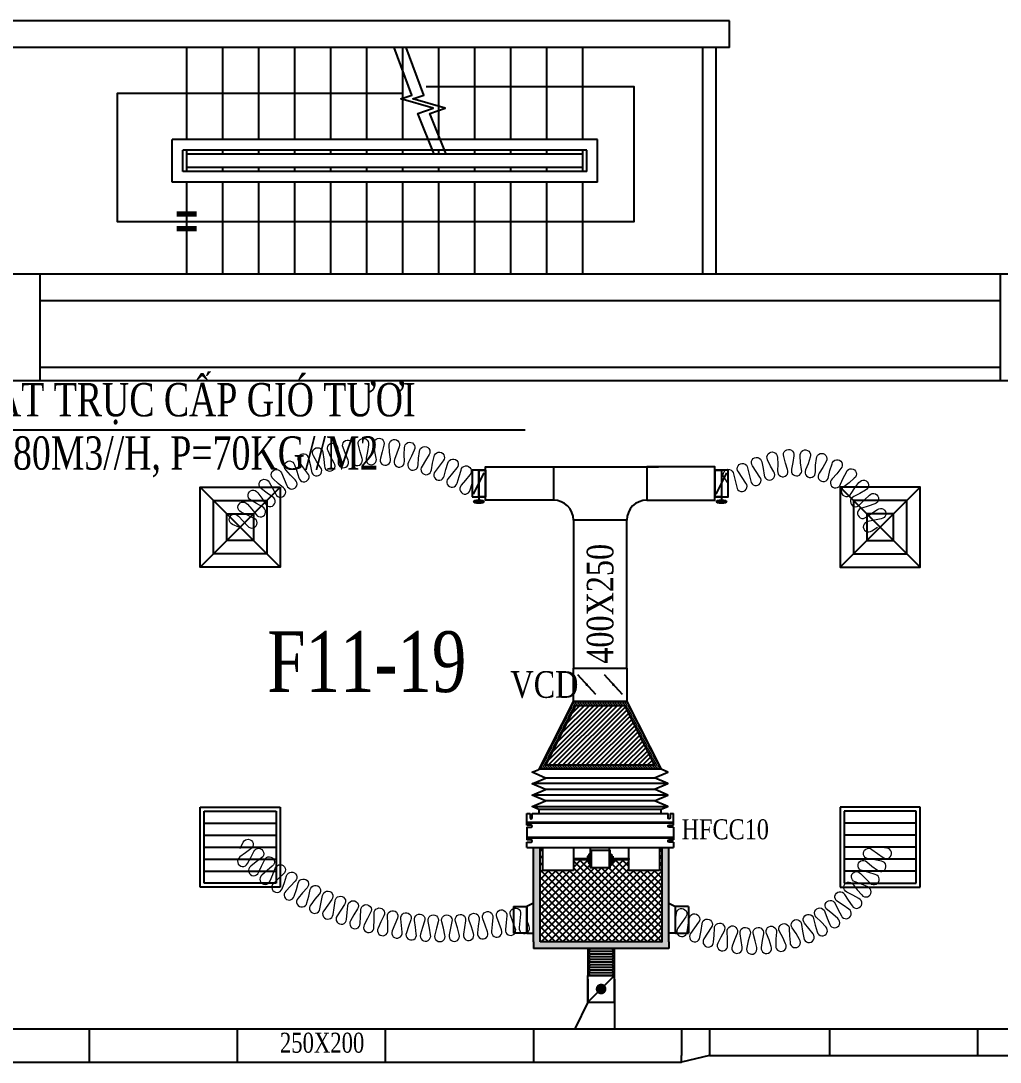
# Model space of a CAD drawing. Header units: metres. Extents: x 352651 to 1421851, y -87441 to -24441.
# Drawn here: x 1277939 to 1285283, y -40451 to -32636 of the extents above; entities that cross this region are included whole.
import ezdxf
from ezdxf.enums import TextEntityAlignment as Align

# ---------------------------------------------------------------- set-up
doc = ezdxf.new("R2010")
doc.units = ezdxf.units.M
doc.header["$LTSCALE"] = 300
doc.header["$MEASUREMENT"] = 0
for name, color, linetype in [('bat noi mem', 4, 'CONTINUOUS'), ('CUAGIO', 2, 'CONTINUOUS'), ('HATCH', 145, 'CONTINUOUS'), ('KT', 1, 'CONTINUOUS'), ('THAY', 9, 'CONTINUOUS'), ('thiet bi', 11, 'CONTINUOUS'), ('TUONG', 7, 'CONTINUOUS'), ('vach', 6, 'CONTINUOUS')]:
    doc.layers.add(name, color=color, linetype=linetype)
doc.layers.add('noi mem', color=5, linetype='BATTING', lineweight=0)
doc.styles.add('PHU', font='vntimeh.shx', dxfattribs={"width": 0.8})
doc.styles.add('ROMANS', font='romans.shx', dxfattribs={"width": 0.75, "bigfont": 'romancvn.shx'})
doc.styles.add('VNCC-RMD', font='vntimeh.shx', dxfattribs={"width": 0.75, "height": 300, "bigfont": 'vns.shx'})
doc.linetypes.add('BATTING', pattern='A,0.0001,-0.1,[134,ltypeshp.shx,S=0.1,R=0,X=-0.1,Y=0],-0.2,[134,ltypeshp.shx,S=0.1,R=180,X=0.1,Y=0],-0.1', length=0.4001)

# ---------------------------------------------------------------- blocks, each defined once
blk = doc.blocks.new('SAD')
at = {"layer": 'CUAGIO', "color": 8}
for p, q in [((-300, -300), (300, 300)), ((300, -300), (-300, 300))]:
    blk.add_line(p, q, dxfattribs=at)
at = {"layer": 'CUAGIO'}
blk.add_lwpolyline([(300, -300), (300, 300), (-300, 300), (-300, -300)], close=True, dxfattribs=at)
at = {"layer": 'CUAGIO', "color": 8}
for points in [[(200, -200), (200, 200), (-200, 200), (-200, -200)], [(100, -100), (100, 100), (-100, 100), (-100, -100)]]:
    blk.add_lwpolyline(points, close=True, dxfattribs=at)
blk = doc.blocks.new('SAG')
at = {"layer": 'CUAGIO'}
for p, q in [((-300, 300), (-300, -300)), ((300, 300), (-300, 300)), ((300, -300), (300, 300)), ((-300, -300), (300, -300))]:
    blk.add_line(p, q, dxfattribs=at)
at = {"layer": 'CUAGIO', "color": 8}
for p, q in [((-270, 270), (-270, -270)), ((270, 270), (-270, 270)), ((-180, -270), (-180, 270)), ((-90, -270), (-90, 270)), ((0, -270), (0, 270)), ((90, -270), (90, 270)), ((180, -270), (180, 270)), ((270, -270), (270, 270)), ((-270, -270), (270, -270))]:
    blk.add_line(p, q, dxfattribs=at)
blk = doc.blocks.new('cot1')
at = {"layer": 'vach'}
blk.add_lwpolyline([(-400, -400), (400, -400), (400, 400), (-400, 400)], close=True, dxfattribs=at)
blk = doc.blocks.new('1-van gio D200')
at = {"layer": 'CUAGIO'}
h = blk.add_hatch(dxfattribs=at)
h.set_pattern_fill('ANSI31', color=256, scale=100, style=0)
edge = h.paths.add_edge_path()
edge.add_ellipse((486127, -58494), major_axis=(-38.1, 0), ratio=0.310482, start_angle=0, end_angle=360, ccw=False)
for p, q in [((486167, -58437.3), (486087.1, -58277.5)), ((486127, -58257.4), (486127, -58494))]:
    blk.add_line(p, q, dxfattribs=at)
at = {"layer": 'CUAGIO', "const_width": 3}
for points in [[(486127, -58457.4), (486177, -58457.4), (486177, -58257.4), (486077, -58257.4), (486077, -58457.4), (486127, -58457.4)], [(486167, -58437.3), (486087.1, -58277.5)], [(486127, -58257.4), (486127, -58494)]]:
    blk.add_lwpolyline(points, dxfattribs=at)
at = {"layer": 'CUAGIO'}
blk.add_lwpolyline([(486177, -58457.4), (486077, -58457.4), (486077, -58257.4), (486177, -58257.4)], close=True, dxfattribs=at)
at = {"layer": 'CUAGIO', "const_width": 5.35}
blk.add_lwpolyline([(486130.7, -58357.4, -1), (486123.3, -58357.4, -1)], format="xyb", close=True, dxfattribs=at)
at = {"layer": 'CUAGIO', "extrusion": (0, 0, -1)}
blk.add_ellipse((486127, -58494), major_axis=(-38.1, 0), ratio=0.310482, start_param=-1.570796, end_param=4.712389, dxfattribs=at)
blk = doc.blocks.new('bac noi mem')
at = {"layer": 'bat noi mem'}
for p, q in [((493886.7, -64673), (493866.7, -64693)), ((494066.7, -64693), (493866.7, -64693)), ((493866.7, -64693), (493886.7, -64713)), ((494046.7, -64673), (493886.7, -64673)), ((494046.7, -64673), (494066.7, -64693)), ((494066.7, -64693), (494046.7, -64713)), ((493886.7, -64713), (493866.7, -64733)), ((494066.7, -64733), (493866.7, -64733)), ((493866.7, -64733), (493886.7, -64753)), ((493886.7, -64753), (493866.7, -64773)), ((494066.7, -64773), (493866.7, -64773)), ((493866.7, -64773), (493886.7, -64793)), ((494046.7, -64713), (493886.7, -64713)), ((494046.7, -64753), (493886.7, -64753)), ((494046.7, -64713), (494066.7, -64733)), ((494066.7, -64733), (494046.7, -64753)), ((494046.7, -64753), (494066.7, -64773)), ((494066.7, -64773), (494046.7, -64793)), ((493886.7, -64793), (493866.7, -64813)), ((494066.7, -64813), (493866.7, -64813)), ((493866.7, -64813), (493886.7, -64833)), ((493886.7, -64833), (493866.7, -64853)), ((494066.7, -64853), (493866.7, -64853)), ((493866.7, -64853), (493886.7, -64873)), ((494046.7, -64793), (493886.7, -64793)), ((494046.7, -64833), (493886.7, -64833)), ((494046.7, -64793), (494066.7, -64813)), ((494066.7, -64813), (494046.7, -64833)), ((494046.7, -64833), (494066.7, -64853)), ((494066.7, -64853), (494046.7, -64873)), ((494046.7, -64873), (493886.7, -64873))]:
    blk.add_line(p, q, dxfattribs=at)

msp = doc.modelspace()

# ---------------------------------------------------------------- hatches: boundary and pattern name
at = {"layer": 'CUAGIO'}
h = msp.add_hatch(dxfattribs=at)
h.set_pattern_fill('DOTS', color=256, scale=200, style=0)
h.set_pattern_definition([(0, (452153.986, -91592.147), (6.25, 12.5), [0, -12.5])])
h.paths.add_polyline_path([(1282483.2, -37743), (1282083.2, -37743), (1281826.2, -38253), (1282740.2, -38253)])
h.paths.add_polyline_path([(1282464.7, -37773), (1282691.5, -38223), (1281874.9, -38223), (1282101.6, -37773)], flags=16)
h = msp.add_hatch(dxfattribs=at)
h.set_pattern_fill('ANSI31', color=256, scale=200, style=0)
h.set_pattern_definition([(45, (445500.002, -63565.314), (-17.6776695, 17.6776695), [])])
h.paths.add_polyline_path([(1282691.5, -38223), (1281874.9, -38223), (1282101.6, -37773), (1282464.7, -37773)])
h = msp.add_hatch(dxfattribs=at)
h.set_pattern_fill('DOTS', color=2, scale=200, style=0)
h.set_pattern_definition([(0, (709178.143, 17994.019), (6.25, 12.5), [0, -12.5])])
h.paths.add_polyline_path([(1282747.2, -39548.5), (1281833.6, -39548.5), (1281833.6, -38838.5), (1281783.6, -38838.5), (1281783.6, -39548.5), (1281783.6, -39598.5), (1282797.2, -39598.5), (1282797.2, -39548.5), (1282797.2, -38838.5), (1282747.2, -38838.5)])
at = {"layer": 'CUAGIO', "ltscale": 1.5}
h = msp.add_hatch(dxfattribs=at)
h.set_pattern_fill('ANSI37', color=9, scale=300, style=0)
h.set_pattern_definition([(45, (820004.744, -488.843), (-26.5165043, 26.5165043), []), (135, (820004.744, -488.843), (-26.5165043, -26.5165043), [])])
h.paths.add_polyline_path([(1282747.2, -39548.5), (1282747.2, -38838.5), (1282728, -38838.5), (1282728, -39013.5), (1282497.8, -39013.5), (1282497.8, -38930.5), (1282378.2, -38930.5), (1282378.2, -38946.2), (1282367.6, -38946.2), (1282367.6, -38962), (1282357.7, -38962), (1282357.7, -38986.9, -1), (1282351.3, -38989), (1282215.1, -38989, -1), (1282208.6, -38986.9), (1282208.6, -38962), (1282198.7, -38962), (1282198.7, -38946.2), (1282188.2, -38946.2), (1282188.2, -38930.5), (1282082.9, -38930.5), (1282082.9, -39013.5), (1281852.7, -39013.5), (1281852.7, -38838.5), (1281833.6, -38838.5), (1281833.6, -39548.5)])

# ---------------------------------------------------------------- linework, layer by layer
at = {"layer": 'bat noi mem'}
for p, q in [((1282740.2, -38253), (1281826.2, -38253)), ((1282790.2, -38360.1), (1281776.2, -38360.1)), ((1281876.2, -38317.3), (1282690.2, -38317.3)), ((1282790.2, -38445.8), (1281776.2, -38445.8)), ((1281876.2, -38403), (1282690.2, -38403)), ((1282690.2, -38488.7), (1281876.2, -38488.7)), ((1281776.2, -38531.5), (1282790.2, -38531.5))]:
    msp.add_line(p, q, dxfattribs=at)
for points in [[(1281823.4, -38554.2), (1281773.4, -38532.7), (1281873.4, -38489.9), (1281773.4, -38447), (1281873.4, -38404.2), (1281773.4, -38361.3), (1281873.4, -38318.5), (1281773.4, -38275.6), (1281823.4, -38254.2)], [(1282740.2, -38553), (1282790.2, -38531.5), (1282690.2, -38488.7), (1282790.2, -38445.8), (1282690.2, -38403), (1282790.2, -38360.1), (1282690.2, -38317.3), (1282790.2, -38274.4), (1282740.2, -38253)]]:
    msp.add_lwpolyline(points, dxfattribs=at)
at = {"layer": 'CUAGIO', "color": 3}
msp.add_line((1276879.8, -35705.3), (1281720.5, -35705.3), dxfattribs=at)
at = {"layer": 'CUAGIO', "ltscale": 1.5}
msp.add_line((1281933.2, -35983), (1282720, -35983), dxfattribs=at)
at = {"layer": 'CUAGIO', "color": 2}
for p, q in [((1282083.2, -36383), (1282083.2, -37493)), ((1282483.2, -37493), (1282483.2, -36383)), ((1281783.6, -39548.5), (1281783.6, -39598.5)), ((1282747.2, -39548.5), (1281833.6, -39548.5)), ((1282797.2, -39548.5), (1282797.2, -39598.5)), ((1278452.3, -40200.7), (1278452.3, -40450.7)), ((1279562.3, -40200.7), (1279562.3, -40450.7)), ((1280672.3, -40200.7), (1280672.3, -40450.7)), ((1281782.3, -40200.7), (1281782.3, -40450.7)), ((1282582.3, -40200.7), (1282892.3, -40200.7)), ((1282892.3, -40200.7), (1282892.3, -40400.7)), ((1283102.3, -40200.7), (1283102.3, -40400.7)), ((1284002.3, -40200.7), (1284002.3, -40400.7)), ((1284002.3, -40200.7), (1284002.3, -40400.7)), ((1285112.3, -40200.7), (1285112.3, -40400.7)), ((1285112.3, -40200.7), (1285112.3, -40400.7)), ((1283102.3, -40400.7), (1282892.3, -40450.7)), ((1282892.3, -40450.7), (1282892.3, -40400.7)), ((1283102.3, -40400.7), (1289552.3, -40400.7)), ((1276434.2, -40450.7), (1282892.3, -40450.7))]:
    msp.add_line(p, q, dxfattribs=at)
at = {"layer": 'CUAGIO'}
for p, q in [((1282483.2, -36383), (1282083.2, -36383)), ((1282250.1, -37692.3), (1282116.2, -37543.7)), ((1282450.1, -37692.3), (1282316.2, -37543.7)), ((1281783.6, -39548.5), (1281783.6, -38838.5)), ((1281833.6, -38838.5), (1281833.6, -38838.5)), ((1281833.6, -39548.5), (1281833.6, -38838.5)), ((1282747.2, -38838.5), (1282747.2, -38838.5)), ((1282747.2, -39548.5), (1282747.2, -38838.5)), ((1282797.2, -39548.5), (1282797.2, -38838.5)), ((1281633.9, -39283.2), (1281633.9, -39483.2)), ((1281733.6, -39283.2), (1281733.6, -39483.2)), ((1281733.6, -39483.2), (1281733.6, -39283.2)), ((1281733.6, -39483.2), (1281733.6, -39283.2)), ((1282847.2, -39483.2), (1282847.2, -39283.2)), ((1282847.2, -39483.2), (1282847.2, -39283.2)), ((1282847.2, -39483.2), (1282847.2, -39283.2)), ((1282946.9, -39283.2), (1282946.9, -39483.2)), ((1281733.6, -39483.2), (1281633.9, -39483.2)), ((1282847.2, -39483.2), (1282946.9, -39483.2)), ((1282797.2, -39598.5), (1281783.6, -39598.5)), ((1282190.4, -40000.9), (1282190.4, -39801)), ((1282190.4, -39801), (1282390.4, -39801)), ((1282390.4, -39801), (1282190.4, -40000.9)), ((1282190.4, -39827.3), (1282190.4, -40000.9)), ((1282390.4, -40000.9), (1282390.4, -39801)), ((1282390.4, -39827.3), (1282390.4, -40200.7)), ((1282190.4, -40000.9), (1282093.6, -40200.7)), ((1282190.4, -40000.9), (1282390.4, -40000.9)), ((1282190.4, -40000.9), (1282390.4, -40000.9)), ((1282190.4, -40000.9), (1282390.4, -40000.9)), ((1276633.5, -40200.7), (1279391.8, -40200.7)), ((1279391.8, -40200.7), (1289552.3, -40200.7))]:
    msp.add_line(p, q, dxfattribs=at)
for points in [[(1281373.2, -36008), (1281423.2, -36008), (1281423.2, -36208), (1281373.2, -36208)], [(1281933.2, -36233), (1281423.2, -36233), (1281423.2, -35983), (1281933.2, -35983)], [(1282633.2, -36233), (1283143.2, -36233), (1283143.2, -35983), (1282633.2, -35983)], [(1283143.2, -36008), (1283193.2, -36008), (1283193.2, -36208), (1283143.2, -36208)], [(1282083.2, -37493), (1282483.2, -37493), (1282483.2, -37743), (1282083.2, -37743)], [(1282740.2, -38253), (1281826.2, -38253), (1282083.2, -37743), (1282483.2, -37743)], [(1282691.5, -38223), (1281874.9, -38223), (1282101.6, -37773), (1282464.7, -37773)], [(1282190.4, -39801), (1282390.4, -39801), (1282390.4, -39598.5), (1282190.4, -39598.5)]]:
    msp.add_lwpolyline(points, close=True, dxfattribs=at)
for points, const_width in [([(1282178.2, -37618, 1), (1282188.2, -37618, 1)], 10), ([(1282378.2, -37618, 1), (1282388.2, -37618, 1)], 10), ([(1282310.4, -39901.9, -1), (1282270.4, -39901.9, -1)], 40)]:
    msp.add_lwpolyline(points, format="xyb", close=True, dxfattribs=dict(at, const_width=const_width))
for points in [[(1281633.9, -39283.2), (1281733.6, -39283.2)], [(1281783.6, -39257.9), (1281733.6, -39283.2)], [(1282797.2, -39257.9), (1282847.2, -39283.2)], [(1282946.9, -39283.2), (1282847.2, -39283.2)], [(1281733.6, -39483.2), (1281783.6, -39483.2)], [(1282847.2, -39483.2), (1282797.2, -39483.2)]]:
    msp.add_lwpolyline(points, dxfattribs=at)
for centre, start, end in [((1281933.2, -36383), 0, 90), ((1282633.2, -36383), 90, 180)]:
    msp.add_arc(centre, 150, start, end, dxfattribs=at)
at = {"layer": 'HATCH'}
msp.add_lwpolyline([(1280803.2, -33181.2), (1278662.2, -33181.2), (1278662.2, -34141.2), (1279183.2, -34141.2), (1282537.6, -34141.2), (1282537.6, -33131.2), (1281073.2, -33131.2), (1280979.7, -33131.2)], dxfattribs=at)
at = {"layer": 'HATCH', "const_width": 40}
for points in [[(1279108.2, -34086.2), (1279258.2, -34086.2)], [(1279108.2, -34196.2), (1279258.2, -34196.2)]]:
    msp.add_lwpolyline(points, dxfattribs=at)
at = {"layer": 'noi mem', "linetype": 'ByBlock', "ltscale": 1.5}
for points in [[(1279573.2, -36436.2), (1279526.8, -36415, -1.333333), (1279570.4, -36354), (1279605.5, -36391), (1279640.4, -36428, 1.333333), (1279684.1, -36367.1), (1279637.8, -36345.9), (1279591.9, -36323, -1.333333), (1279637.6, -36263.4), (1279671.6, -36301.8), (1279703.2, -36341.3, 1.333333), (1279751.7, -36284), (1279707.4, -36259.4), (1279664, -36232.2, -1.333333), (1279715, -36177.3), (1279745.3, -36218.7), (1279773, -36261, 1.333333), (1279826.6, -36208.6), (1279785, -36179.9), (1279744.3, -36148.7, -1.333333), (1279800.4, -36098.9), (1279826.5, -36143), (1279850.1, -36187.8, 1.333333), (1279908.5, -36140.7), (1279869.7, -36108.2), (1279832.2, -36073.3, -1.333333), (1279892.7, -36029), (1279914.6, -36075.4), (1279933.8, -36122.2, 1.333333), (1279996.4, -36080.9), (1279960.9, -36044.8), (1279926.9, -36006.5, -1.333333), (1279991.4, -35968.2), (1280008.7, -36016.5), (1280023.4, -36064.9, 1.333333), (1280089.6, -36029.8), (1280057.7, -35990.5), (1280027.5, -35949.1, -1.333333), (1280095.3, -35917.1), (1280108, -35966.8), (1280118, -36016.4, 1.333333), (1280187.3, -35987.7), (1280159.3, -35945.6), (1280133.1, -35901.5, -1.333333), (1280203.7, -35876.1), (1280211.6, -35926.8), (1280216.8, -35977.1, 1.333333), (1280288.5, -35955.2), (1280264.7, -35910.5), (1280242.8, -35864.1, -1.333333), (1280315.5, -35845.6), (1280318.5, -35896.8), (1280318.9, -35947.4, 1.333333), (1280392.4, -35932.4), (1280372.9, -35885.7), (1280355.5, -35837.4, -1.333333), (1280429.6, -35825.9), (1280427.8, -35877.1), (1280423.4, -35927.6, 1.333333), (1280497.9, -35919.6), (1280483, -35871.2), (1280470.3, -35821.6, -1.333333), (1280545.2, -35817.2), (1280538.4, -35868), (1280529.2, -35917.7, 1.333333), (1280604.2, -35916.9), (1280593.9, -35867.4), (1280586.1, -35816.7, -1.333333), (1280661, -35819.4), (1280649.4, -35869.4), (1280635.6, -35918.1, 1.333333), (1280710.3, -35924.4), (1280704.8, -35874), (1280701.7, -35822.9, -1.333333), (1280776.1, -35832.7), (1280759.8, -35881.3), (1280741.4, -35928.5, 1.333333), (1280815.2, -35941.9), (1280814.5, -35891.3), (1280816.3, -35840, -1.333333), (1280889.4, -35856.9), (1280868.6, -35903.8), (1280845.7, -35948.9, 1.333333), (1280917.9, -35969.3), (1280922, -35918.8), (1280928.7, -35868, -1.333333), (1280999.9, -35891.8), (1280974.7, -35936.4), (1280947.7, -35979.2, 1.333333), (1281017.6, -36006.4), (1281026.5, -35956.5), (1281038, -35906.6, -1.333333), (1281106.5, -35937), (1281077.2, -35979.1), (1281046.2, -36019.1, 1.333333), (1281113.3, -36052.7), (1281126.9, -36004), (1281141.7, -35955.2, -1.333333), (1281207.9, -35990.4), (1281175.9, -36030), (1281143.9, -36069.6, 1.333333), (1281210.2, -36104.7), (1281225, -36056), (1281239.8, -36007.2, -1.333333), (1281306.1, -36042.3), (1281274.1, -36082), (1281242.1, -36121.6, 1.333333), (1281308.4, -36156.7), (1281323.2, -36108)], [(1283243.2, -36108), (1283215.4, -36065.5, -1.333333), (1283284.4, -36036.1), (1283295.8, -36085.5), (1283307.2, -36135, 1.333333), (1283376.2, -36105.6), (1283348.4, -36063.1), (1283320.6, -36020.6, -1.333333), (1283389.6, -35991.2), (1283401, -36040.7), (1283412.4, -36090.2, 1.333333), (1283481.4, -36060.8), (1283453.6, -36018.3), (1283425.9, -35975.6, -1.333333), (1283495, -35946.4), (1283506.3, -35996), (1283514, -36045.6, 1.333333), (1283584.9, -36021), (1283560.3, -35977.3), (1283539.5, -35930.3, -1.333333), (1283612.3, -35912.3), (1283615.8, -35963.6), (1283614.5, -36013.7, 1.333333), (1283688.7, -36002.3), (1283672.4, -35954.9), (1283660.3, -35904.9, -1.333333), (1283735.2, -35900.2), (1283729.4, -35951.3), (1283719.1, -36000.4, 1.333333), (1283794.1, -36002.5), (1283786.6, -35953), (1283783.7, -35901.6, -1.333333), (1283858.2, -35910.5), (1283843.3, -35959.7), (1283824.4, -36006.2, 1.333333), (1283897.7, -36021.7), (1283899.3, -35971.6), (1283905.7, -35920.6, -1.333333), (1283977.4, -35942.7), (1283953.9, -35988.5), (1283926.9, -36030.7, 1.333333), (1283996.3, -36059.3), (1284006.8, -36010.2), (1284022.3, -35961.2, -1.333333), (1284088.8, -35995.9), (1284057.5, -36036.7), (1284023.3, -36073.4, 1.333333), (1284086.4, -36113.9), (1284105.6, -36067.6), (1284129.7, -36022.1, -1.333333), (1284188.8, -36068.2), (1284150.7, -36102.7), (1284110.5, -36132.6, 1.333333), (1284165.3, -36183.9), (1284192.5, -36141.7), (1284224.3, -36101.4, -1.333333), (1284274.3, -36157.3), (1284230.5, -36184.4), (1284185.6, -36206.6, 1.333333), (1284230.3, -36266.9), (1284264.6, -36230.3), (1284303.2, -36196.3, -1.333333), (1284342.2, -36260.4), (1284294.4, -36279.1), (1284246.1, -36292.9, 1.333333), (1284279.3, -36360.2), (1284319.6, -36330.4), (1284362.5, -36303.1, -1.333333), (1284391.1, -36372.4), (1284341.5, -36383.3), (1284291.8, -36394, 1.333333), (1284320.3, -36463.4), (1284363.2, -36436.2)], [(1279583.2, -38846.2), (1279607.2, -38800.9, -1.333333), (1279664.1, -38849.8), (1279622.9, -38880.4), (1279581.8, -38910.9, 1.333333), (1279638.6, -38959.8), (1279662.7, -38914.6), (1279686, -38869.1, -1.333333), (1279743.5, -38917.2), (1279702.9, -38948.2), (1279662.8, -38980.4, 1.333333), (1279721.5, -39027.1), (1279743.9, -38980.8), (1279765.1, -38934.3, -1.333333), (1279824.8, -38979.6), (1279785.7, -39012.5), (1279747.2, -39046.6, 1.333333), (1279808, -39090.5), (1279828.2, -39043.2), (1279847.1, -38995.7, -1.333333), (1279909, -39038.1), (1279871.5, -39072.9), (1279834.6, -39108.7, 1.333333), (1279897.5, -39149.7), (1279915.4, -39101.5), (1279932, -39053.2, -1.333333), (1279995.8, -39092.6), (1279960, -39129.1), (1279924.9, -39166.6, 1.333333), (1279989.6, -39204.6), (1280005.2, -39155.6), (1280019.5, -39106.5, -1.333333), (1280085.1, -39142.9), (1280051.1, -39181), (1280017.8, -39220.2, 1.333333), (1280084.2, -39255), (1280097.5, -39205.4), (1280109.5, -39155.7, -1.333333), (1280176.7, -39188.9), (1280144.5, -39228.6), (1280113.1, -39269.3, 1.333333), (1280181.1, -39301), (1280192, -39250.7), (1280201.6, -39200.5, -1.333333), (1280270.4, -39230.5), (1280240.1, -39271.7), (1280210.7, -39313.9, 1.333333), (1280280.1, -39342.2), (1280288.6, -39291.5), (1280295.8, -39240.9, -1.333333), (1280365.9, -39267.7), (1280337.6, -39310.2), (1280310.2, -39353.7, 1.333333), (1280380.9, -39378.8), (1280387, -39327.7), (1280391.8, -39276.9, -1.333333), (1280463.1, -39300.2), (1280436.8, -39344.1), (1280411.5, -39388.8, 1.333333), (1280483.3, -39410.5), (1280487, -39359.2), (1280489.4, -39308.2, -1.333333), (1280561.7, -39328.2), (1280537.6, -39373.2), (1280514.4, -39419.1, 1.333333), (1280587.2, -39437.3), (1280588.4, -39386), (1280588.4, -39334.8, -1.333333), (1280661.6, -39351.4), (1280639.6, -39397.5), (1280618.6, -39444.4, 1.333333), (1280692.1, -39459.2), (1280691, -39407.8), (1280688.5, -39356.8, -1.333333), (1280762.4, -39369.8), (1280742.6, -39417), (1280723.9, -39464.8, 1.333333), (1280798, -39476.1), (1280794.4, -39424.8), (1280789.6, -39374, -1.333333), (1280864, -39383.5), (1280846.4, -39431.5), (1280830, -39480.2, 1.333333), (1280904.6, -39488), (1280898.6, -39436.9), (1280891.3, -39386.3, -1.333333), (1280966.1, -39392.3), (1280950.9, -39441.1), (1280936.8, -39490.5, 1.333333), (1281011.7, -39494.8), (1281003.2, -39444), (1280993.5, -39393.9, -1.333333), (1281068.5, -39396.3), (1281055.6, -39445.8), (1281043.9, -39495.8, 1.333333), (1281118.9, -39496.5), (1281108, -39446.2), (1281096, -39396.5, -1.333333), (1281171, -39395.4), (1281160.5, -39445.4), (1281151.1, -39496, 1.333333), (1281226.1, -39493.1), (1281212.9, -39443.4), (1281198.5, -39394.4, -1.333333), (1281273.3, -39389.7), (1281265.2, -39440.1), (1281258.2, -39491.1, 1.333333), (1281333, -39484.6), (1281317.4, -39435.6), (1281300.7, -39387.3, -1.333333), (1281375.3, -39379.1), (1281369.5, -39429.9), (1281364.7, -39480.9, 1.333333), (1281439.1, -39471.4), (1281421.5, -39423.3), (1281404, -39375.1, -1.333333), (1281478.4, -39365.5), (1281473.5, -39416.6), (1281468.7, -39467.6, 1.333333), (1281543.1, -39458.1), (1281525.6, -39409.9), (1281508, -39361.7, -1.333333), (1281582.4, -39352.2), (1281577.6, -39403.2), (1281572.7, -39454.2, 1.333333), (1281647.1, -39444.7), (1281629.6, -39396.5), (1281612, -39348.4, -1.333333), (1281686.4, -39338.8), (1281681.6, -39389.9), (1281676.7, -39440.9, 1.333333), (1281751.1, -39431.3), (1281733.6, -39383.2)], [(1282847.2, -39383.2), (1282855.6, -39332.6, -1.333333), (1282925, -39361.1), (1282895.3, -39403), (1282865.7, -39444.9, 1.333333), (1282935.1, -39473.4), (1282943.5, -39422.8), (1282952, -39372.2, -1.333333), (1283021.3, -39400.8), (1282991.7, -39442.7), (1282962, -39484.6, 1.333333), (1283031.4, -39513.1), (1283039.8, -39462.5), (1283047.3, -39412.1, -1.333333), (1283117.1, -39439.4), (1283088.4, -39481.5), (1283061.6, -39525.6, 1.333333), (1283132.8, -39549.3), (1283137.8, -39497.9), (1283139.9, -39447, -1.333333), (1283212.2, -39466.9), (1283188, -39511.7), (1283166, -39558.4, 1.333333), (1283239.3, -39574.5), (1283238.9, -39522.9), (1283235.7, -39472, -1.333333), (1283309.7, -39484.2), (1283290.3, -39531.4), (1283273.3, -39580.1, 1.333333), (1283347.9, -39588.5), (1283342.1, -39537.1), (1283333.5, -39486.9, -1.333333), (1283408.4, -39491.3), (1283394.1, -39540.2), (1283382.3, -39590.5, 1.333333), (1283457.3, -39591), (1283446.1, -39540.6), (1283432.4, -39491.5, -1.333333), (1283507.3, -39488), (1283498.2, -39538.2), (1283491.7, -39589.4, 1.333333), (1283566.4, -39582), (1283550, -39533.1), (1283531.2, -39485.7, -1.333333), (1283605.4, -39474.4), (1283601.5, -39525.2), (1283600.4, -39576.9, 1.333333), (1283673.9, -39561.7), (1283652.5, -39514.7), (1283628.9, -39469.6, -1.333333), (1283701.5, -39450.6), (1283702.9, -39501.6), (1283707.3, -39553, 1.333333), (1283778.7, -39530.3), (1283752.6, -39485.8), (1283724.4, -39443.4, -1.333333), (1283794.5, -39416.9), (1283801.3, -39467.4), (1283811, -39518.2, 1.333333), (1283879.7, -39488.1), (1283849, -39446.6), (1283816.5, -39407.3, -1.333333), (1283883.6, -39373.7), (1283895.6, -39423.2), (1283910.5, -39472.6, 1.333333), (1283975.7, -39435.5), (1283940.9, -39397.5), (1283904.4, -39361.8, -1.333333), (1283967.6, -39321.4), (1283984.7, -39369.4), (1284004.8, -39417, 1.333333), (1284065.7, -39373.2), (1284027.1, -39339), (1283987.1, -39307.4, -1.333333), (1284045.7, -39260.5), (1284067.8, -39306.5), (1284092.6, -39351.7, 1.333333), (1284148.7, -39301.9), (1284106.7, -39271.9), (1284063.6, -39244.6, -1.333333), (1284117, -39191.9), (1284143.7, -39235.3), (1284173.2, -39277.7, 1.333333), (1284223.8, -39222.2), (1284178.8, -39196.8), (1284133.2, -39174.1, -1.333333), (1284180.7, -39116.2), (1284211.9, -39156.5), (1284245.6, -39195.6, 1.333333), (1284290.1, -39135.2), (1284242.7, -39114.6), (1284195, -39096.8, -1.333333), (1284236.2, -39034.2), (1284271.4, -39071), (1284309, -39106.4, 1.333333), (1284346.9, -39041.6), (1284297.7, -39026.1), (1284248.3, -39013.5, -1.333333), (1284282.8, -38946.8), (1284321.6, -38979.8), (1284362.8, -39011, 1.333333), (1284393.7, -38942.7), (1284343.1, -38932.4), (1284292.6, -38923.7, -1.333333), (1284321.4, -38854.5), (1284363.1, -38884.3), (1284404.9, -38914.1, 1.333333), (1284433.7, -38844.8), (1284383.2, -38836.2)]]:
    msp.add_lwpolyline(points, format="xyb", dxfattribs=at)
at = {"layer": 'THAY'}
for p, q in [((1279183.2, -33526.2), (1279183.2, -32836.2)), ((1279453.2, -33526.2), (1279453.2, -32836.2)), ((1279723.2, -33526.2), (1279723.2, -32836.2)), ((1279993.2, -33526.2), (1279993.2, -32836.2)), ((1280263.2, -33526.2), (1280263.2, -32836.2)), ((1280533.2, -33526.2), (1280533.2, -32836.2)), ((1280803.2, -33526.2), (1280803.2, -32836.2)), ((1281073.2, -33526.2), (1281073.2, -32836.2)), ((1281343.2, -33526.2), (1281343.2, -32836.2)), ((1281613.2, -33526.2), (1281613.2, -32836.2)), ((1281883.2, -33526.2), (1281883.2, -32836.2)), ((1282153.2, -33526.2), (1282153.2, -32836.2)), ((1283053.2, -34536.2), (1283053.2, -32836.2)), ((1283153.2, -34536.2), (1283153.2, -32836.2)), ((1282263.2, -33526.2), (1279073.2, -33526.2)), ((1279073.2, -33846.2), (1279073.2, -33526.2)), ((1282263.2, -33846.2), (1282263.2, -33526.2)), ((1282183.2, -33606.2), (1279153.2, -33606.2)), ((1279153.2, -33766.2), (1279153.2, -33606.2)), ((1279183.2, -33766.2), (1279183.2, -33606.2)), ((1282153.2, -33636.2), (1279183.2, -33636.2)), ((1279453.2, -33636.2), (1279453.2, -33606.2)), ((1279723.2, -33636.2), (1279723.2, -33606.2)), ((1279993.2, -33636.2), (1279993.2, -33606.2)), ((1280263.2, -33636.2), (1280263.2, -33606.2)), ((1280533.2, -33636.2), (1280533.2, -33606.2)), ((1280803.2, -33636.2), (1280803.2, -33606.2)), ((1281073.2, -33636.2), (1281073.2, -33606.2)), ((1281343.2, -33636.2), (1281343.2, -33606.2)), ((1281613.2, -33636.2), (1281613.2, -33606.2)), ((1281883.2, -33636.2), (1281883.2, -33606.2)), ((1282153.2, -33766.2), (1282153.2, -33606.2)), ((1282183.2, -33766.2), (1282183.2, -33606.2)), ((1282153.2, -33736.2), (1279183.2, -33736.2)), ((1279453.2, -33766.2), (1279453.2, -33736.2)), ((1279723.2, -33766.2), (1279723.2, -33736.2)), ((1279993.2, -33766.2), (1279993.2, -33736.2)), ((1280263.2, -33766.2), (1280263.2, -33736.2)), ((1280533.2, -33766.2), (1280533.2, -33736.2)), ((1280803.2, -33766.2), (1280803.2, -33736.2)), ((1281073.2, -33766.2), (1281073.2, -33736.2)), ((1281343.2, -33766.2), (1281343.2, -33736.2)), ((1281613.2, -33766.2), (1281613.2, -33736.2)), ((1281883.2, -33766.2), (1281883.2, -33736.2)), ((1282183.2, -33766.2), (1279153.2, -33766.2)), ((1282263.2, -33846.2), (1279073.2, -33846.2)), ((1279183.2, -34536.2), (1279183.2, -33846.2)), ((1279453.2, -34536.2), (1279453.2, -33846.2)), ((1279723.2, -34536.2), (1279723.2, -33846.2)), ((1279993.2, -34536.2), (1279993.2, -33846.2)), ((1280263.2, -34536.2), (1280263.2, -33846.2)), ((1280533.2, -34536.2), (1280533.2, -33846.2)), ((1280803.2, -34536.2), (1280803.2, -33846.2)), ((1281073.2, -34536.2), (1281073.2, -33846.2)), ((1281343.2, -34536.2), (1281343.2, -33846.2)), ((1281613.2, -34536.2), (1281613.2, -33846.2)), ((1281883.2, -34536.2), (1281883.2, -33846.2)), ((1282153.2, -34536.2), (1282153.2, -33846.2))]:
    msp.add_line(p, q, dxfattribs=at)
for points in [[(1281038.1, -33636.2), (1280916.3, -33330.8), (1281031.3, -33292.6), (1280787.4, -33222.7), (1280871, -33194.9), (1280738.3, -32836.2)], [(1281128.1, -33636.2), (1281006.3, -33330.8), (1281121.3, -33292.6), (1280877.4, -33222.7), (1280961, -33194.9), (1280828.3, -32836.2)]]:
    msp.add_lwpolyline(points, dxfattribs=at)
at = {"layer": 'thiet bi'}
for p, q in [((1281734.2, -38672), (1281734.2, -38584.5)), ((1281734.2, -38584.5), (1281758.2, -38584.5)), ((1281774.2, -38584.5), (1282792.2, -38584.5)), ((1281826.2, -38584.5), (1281826.2, -38553)), ((1281826.2, -38553), (1282740.2, -38553)), ((1282740.2, -38584.5), (1282740.2, -38553)), ((1282808.2, -38584.5), (1282832.2, -38584.5)), ((1282832.2, -38672), (1282832.2, -38584.5)), ((1281734.2, -38650.5), (1282832.2, -38650.5)), ((1281734.2, -38655.5), (1282832.2, -38655.5)), ((1281734.2, -38761.5), (1282832.2, -38761.5)), ((1281734.2, -38766.5), (1282832.2, -38766.5)), ((1281734.2, -38838.5), (1281734.2, -38799)), ((1282832.2, -38799), (1282832.2, -38838.5)), ((1281734.2, -38838.5), (1282832.2, -38838.5)), ((1282188.2, -38905.8), (1282188.2, -38946.2)), ((1282198.7, -38905.8), (1282188.2, -38905.8)), ((1282198.7, -38890), (1282198.7, -38962)), ((1282208.6, -38890), (1282198.7, -38890)), ((1282211.8, -38860.6), (1282211.8, -38838.5)), ((1282215.1, -38862.9), (1282215.1, -38989)), ((1282351.3, -38862.9), (1282351.3, -38989)), ((1282354.5, -38860.6), (1282354.5, -38838.5)), ((1282357.7, -38890), (1282367.6, -38890)), ((1282367.6, -38890), (1282367.6, -38962)), ((1282367.6, -38905.8), (1282378.2, -38905.8)), ((1282378.2, -38905.8), (1282378.2, -38946.2)), ((1282082.9, -38921.4), (1282188.2, -38921.4)), ((1282082.9, -38930.5), (1282188.2, -38930.5)), ((1282198.7, -38946.2), (1282188.2, -38946.2)), ((1282208.6, -38962), (1282198.7, -38962)), ((1282357.7, -38962), (1282367.6, -38962)), ((1282367.6, -38946.2), (1282378.2, -38946.2)), ((1282378.2, -38921.4), (1282497.8, -38921.4)), ((1282378.2, -38930.5), (1282497.8, -38930.5)), ((1282497.8, -38921.4), (1282497.8, -38930.5))]:
    msp.add_line(p, q, dxfattribs=at)
for points in [[(1281758.2, -38584.5), (1281758.2, -38616.5, 1), (1281774.2, -38616.5), (1281774.2, -38584.5)], [(1282808.2, -38584.5), (1282808.2, -38616.5, -1), (1282792.2, -38616.5), (1282792.2, -38584.5)], [(1281734.2, -38688), (1281766.2, -38688, 1), (1281766.2, -38672), (1281734.2, -38672)], [(1282832.2, -38688), (1282800.2, -38688, -1), (1282800.2, -38672), (1282832.2, -38672)], [(1281734.2, -38799), (1281766.2, -38799, 1), (1281766.2, -38783), (1281734.2, -38783)], [(1282832.2, -38799), (1282800.2, -38799, -1), (1282800.2, -38783), (1282832.2, -38783)]]:
    msp.add_lwpolyline(points, format="xyb", dxfattribs=at)
for points in [[(1281734.2, -38688), (1281734.2, -38783)], [(1282832.2, -38688), (1282832.2, -38783)]]:
    msp.add_lwpolyline(points, dxfattribs=at)
for points in [[(1282082.9, -39013.5), (1281852.7, -39013.5), (1281852.7, -38838.5), (1282082.9, -38838.5)], [(1282208.6, -38989), (1282357.7, -38989), (1282357.7, -38862.9), (1282208.6, -38862.9)], [(1282728, -39013.5), (1282497.8, -39013.5), (1282497.8, -38838.5), (1282728, -38838.5)]]:
    msp.add_lwpolyline(points, close=True, dxfattribs=at)
for centre, start, end in [((1282211.8, -38864), 18.04953, 161.95047), ((1282354.5, -38864), 18.04953, 161.95047), ((1282211.8, -38988), 198.04953, 341.95047), ((1282354.5, -38988), 198.04953, 341.95047)]:
    msp.add_arc(centre, 3.41, start, end, dxfattribs=at)
at = {"layer": 'TUONG'}
for p, q in [((1283253.2, -32636.2), (1277683.2, -32636.2)), ((1283253.2, -32836.2), (1283253.2, -32636.2)), ((1283253.2, -32836.2), (1277683.2, -32836.2)), ((1285283.2, -34536.2), (1278083.2, -34536.2)), ((1285283.2, -34736.2), (1278083.2, -34736.2)), ((1278083.2, -35236.2), (1285283.2, -35236.2)), ((1278083.2, -35336.2), (1285283.2, -35336.2))]:
    msp.add_line(p, q, dxfattribs=at)

# ---------------------------------------------------------------- block references
at = {"layer": 'CUAGIO', "xscale": -1}
for p in [(1767500.2, 22249.4), (1769320.2, 22249.4)]:
    msp.add_blockref('1-van gio D200', p, dxfattribs=at)
for name, p, rotation in [('SAD', (1279583.2, -36436.2), 180), ('SAG', (1279583.2, -38836.2), 270)]:
    msp.add_blockref(name, p, dxfattribs=dict(at, rotation=rotation))
at = {"layer": 'CUAGIO'}
for name, p, rotation in [('SAD', (1284383.2, -36436.2), 180), ('SAG', (1284383.2, -38836.2), 90)]:
    msp.add_blockref(name, p, dxfattribs=dict(at, rotation=rotation))
msp.add_blockref('bac noi mem', (788323.7, 25072), dxfattribs=at)
at = {"layer": 'vach'}
for p in [(1277683.2, -34936.2), (1285683.2, -34936.2)]:
    msp.add_blockref('cot1', p, dxfattribs=at)

# ---------------------------------------------------------------- texts
at = {"layer": 'CUAGIO', "color": 3, "style": 'VNCC-RMD', "width": 0.75}
for s, p in [('qu¹t trôc cÊp giã t\xad¬i', (1277328.3, -35604.1)), ('l=2280m3//h, p=70kg//m2', (1277264.2, -36004.3))]:
    msp.add_text(s, height=250, dxfattribs=at).set_placement(p)
at = {"layer": 'CUAGIO', "color": 2, "style": 'PHU', "width": 0.75}
msp.add_text('250x200', height=150, dxfattribs=at).set_placement((1280198.2, -40379.5), align=Align.CENTER)
at = {"layer": 'CUAGIO', "color": 2, "insert": (1282182.9, -37460.9), "char_height": 200, "width": 888.608, "attachment_point": 1, "rotation": 90, "style": 'PHU'}
msp.add_mtext('400x250', dxfattribs=at)
at = {"layer": 'CUAGIO', "color": 2, "attachment_point": 1, "style": 'PHU'}
for s, insert, char_height, width in [('VCD', (1281610.5, -37516.4), 200, 439.881), ('hfcc10', (1282894.1, -38628), 150, 679.92)]:
    msp.add_mtext(s, dxfattribs=dict(at, insert=insert, char_height=char_height, width=width))
at = {"layer": 'KT', "ltscale": 1.5, "insert": (1279787.3, -37216.5), "char_height": 456.096, "width": 2517.297, "attachment_point": 1, "style": 'ROMANS'}
msp.add_mtext('{\\fTimes New Roman|b0|i0|c0|p18;F11-19}', dxfattribs=at)

doc.saveas('drawing.dxf')
